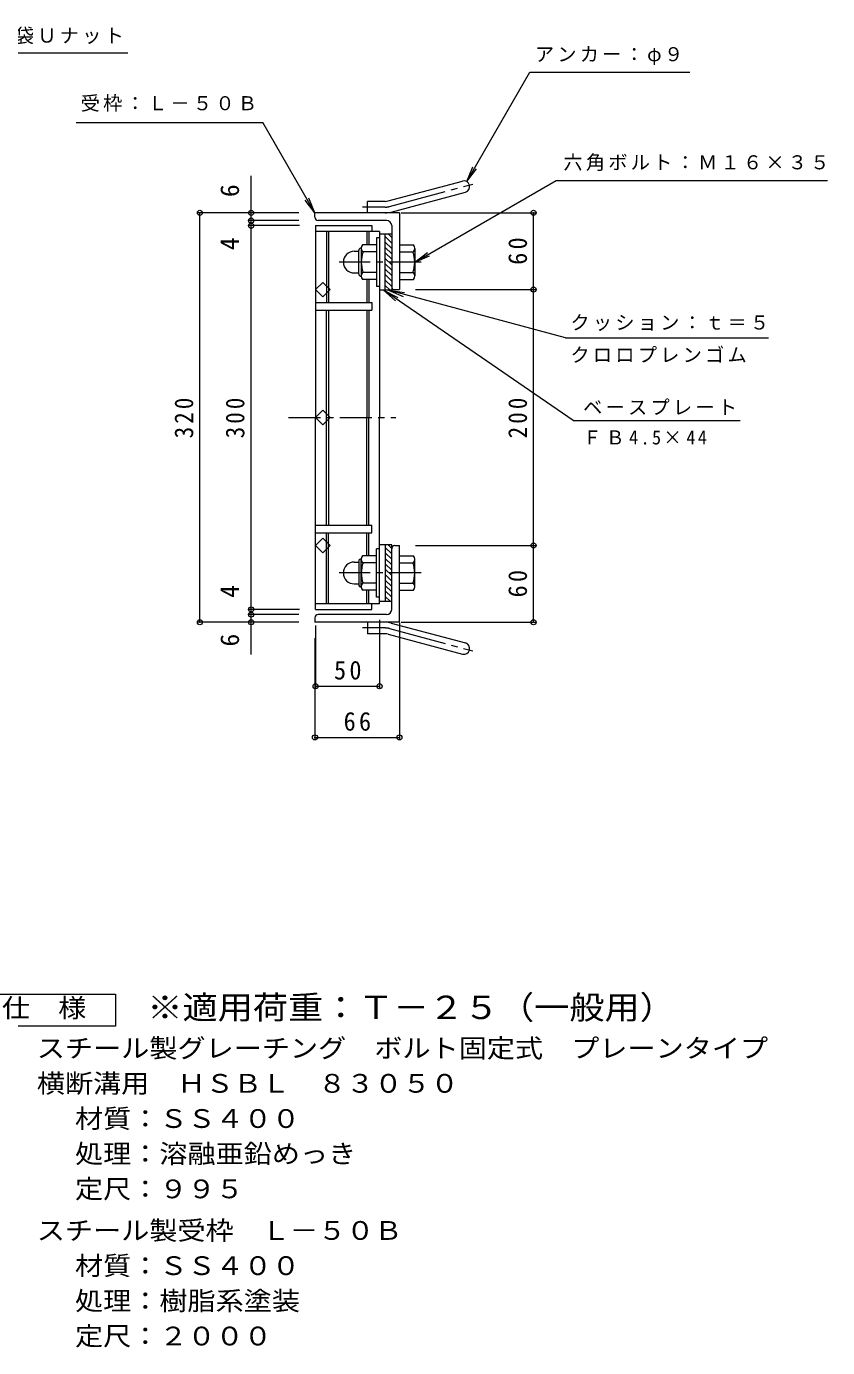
# Model space of a CAD drawing. Units: millimetres, scale not verified. Extents: x -929 to 904, y -686 to 562.
# Drawn here: x 278 to 904, y -545 to 488 of the extents above; entities that cross this region are included whole.
import ezdxf
from ezdxf.enums import TextEntityAlignment as Align

# ---------------------------------------------------------------- set-up
doc = ezdxf.new("R2010")
doc.units = ezdxf.units.MM
doc.header["$LTSCALE"] = 5
doc.header["$PDMODE"] = 32
doc.header["$PDSIZE"] = 4
doc.linetypes.add('CHAIN1', pattern=[8, 5, -1, 1, -1])
doc.linetypes.add('CHAIN2', pattern=[12, 9, -1, 1, -1])
for name, color, linetype, lineweight in [('0-1_躯体', 2, 'Continuous', 9), ('0-2_仕上', 3, 'Continuous', 9), ('0-4_その他', 7, 'Continuous', 9), ('0-5_寸法', 7, 'Continuous', 9), ('F-4_F-4ﾚｲﾔ', 2, 'Continuous', 9)]:
    doc.layers.add(name, color=color, linetype=linetype, lineweight=lineweight)
doc.layers.add('F-5_F-5ﾚｲﾔ', color=3, linetype='Continuous')
doc.styles.add('ＭＳ ゴシック', font='')
doc.styles.get('ＭＳ ゴシック').set_extended_font_data('MS Gothic')

msp = doc.modelspace()

# ---------------------------------------------------------------- linework, layer by layer
at = {"layer": '0-1_躯体'}
for p, q in [((560.75, 351.343), (618.941, 366.935)), ((563.079, 342.65), (621.27, 358.242)), ((503.605, 338.537), (503.605, 342.037)), ((569.605, 342.037), (503.605, 342.037)), ((544.605, 342.037), (544.605, 351.037)), ((558.421, 351.037), (544.605, 351.037)), ((569.605, 342.037), (569.605, 282.037)), ((559.605, 336.037), (506.105, 336.037)), ((563.605, 332.037), (563.605, 281.537)), ((551.805, 322.536), (551.805, 284.537)), ((554.105, 322.536), (551.805, 322.536)), ((563.605, 318.457), (558.606, 323.457)), ((563.605, 322.699), (560.768, 325.537)), ((534.296, 312.037), (537.805, 312.037)), ((537.805, 294.337), (537.805, 312.737)), ((539.605, 314.537), (539.806, 314.537)), ((539.806, 314.287), (539.806, 292.787)), ((551.805, 317.037), (540.844, 317.037)), ((551.805, 311.537), (540.844, 311.537)), ((563.605, 314.214), (558.606, 319.214)), ((563.605, 309.972), (558.606, 314.971)), ((563.605, 305.729), (558.606, 310.729)), ((569.605, 317.037), (580.567, 317.037)), ((569.605, 311.537), (580.567, 311.537)), ((581.806, 314.537), (581.605, 314.537)), ((581.605, 314.287), (581.605, 292.787)), ((563.605, 301.486), (558.606, 306.486)), ((563.605, 297.244), (558.606, 302.244)), ((534.305, 295.037), (537.805, 295.037)), ((539.605, 292.537), (539.806, 292.537)), ((551.805, 295.537), (540.844, 295.537)), ((551.805, 290.037), (540.844, 290.037)), ((563.605, 293.001), (558.606, 298.001)), ((563.605, 288.758), (558.606, 293.758)), ((563.605, 284.516), (558.606, 289.516)), ((569.605, 295.537), (580.567, 295.537)), ((569.605, 290.037), (580.567, 290.037)), ((581.806, 292.537), (581.605, 292.537)), ((554.105, 284.537), (551.805, 284.537)), ((562.342, 281.537), (558.606, 285.273)), ((563.605, 281.537), (558.606, 281.537)), ((566.105, 282.037), (569.605, 282.037)), ((551.805, 74.036), (540.844, 74.036)), ((551.805, 41.536), (551.805, 79.536)), ((554.105, 79.536), (551.805, 79.536)), ((563.605, 82.536), (558.606, 82.536)), ((563.605, 75.456), (558.606, 80.456)), ((563.605, 71.214), (558.606, 76.214)), ((563.605, 79.699), (560.768, 82.536)), ((563.605, 32.036), (563.605, 82.536)), ((566.105, 82.036), (569.605, 82.036)), ((569.605, 22.036), (569.605, 82.036)), ((569.605, 74.036), (580.567, 74.036)), ((534.305, 69.036), (537.805, 69.036)), ((537.805, 69.736), (537.805, 51.336)), ((539.605, 71.536), (539.806, 71.536)), ((539.806, 49.786), (539.806, 71.286)), ((551.805, 68.536), (540.844, 68.536)), ((563.605, 66.971), (558.606, 71.971)), ((563.605, 62.729), (558.606, 67.728)), ((563.605, 58.486), (558.606, 63.486)), ((569.605, 68.536), (580.567, 68.536)), ((581.806, 71.536), (581.605, 71.536)), ((581.605, 49.786), (581.605, 71.286)), ((534.296, 52.036), (537.805, 52.036)), ((551.805, 52.536), (540.844, 52.536)), ((563.605, 54.243), (558.606, 59.243)), ((563.605, 50.001), (558.606, 55.001)), ((569.605, 52.536), (580.567, 52.536)), ((539.605, 49.536), (539.806, 49.536)), ((551.805, 47.036), (540.844, 47.036)), ((554.105, 41.536), (551.805, 41.536)), ((563.605, 45.758), (558.606, 50.758)), ((563.605, 41.515), (558.606, 46.515)), ((562.342, 38.536), (558.606, 42.273)), ((569.605, 47.036), (580.567, 47.036)), ((581.806, 49.536), (581.605, 49.536)), ((503.605, 25.536), (503.605, 22.036)), ((569.605, 22.036), (503.605, 22.036)), ((559.605, 28.036), (506.105, 28.036)), ((544.605, 22.036), (544.605, 13.036)), ((563.079, 21.423), (621.27, 5.831)), ((558.421, 13.036), (544.605, 13.036)), ((560.75, 12.73), (618.941, -2.863))]:
    msp.add_line(p, q, dxfattribs=at)
at = {"layer": '0-1_躯体', "linetype": 'CHAIN2'}
for p, q in [((561.914, 346.997), (627.081, 364.458)), ((558.42, 346.537), (540.801, 346.537)), ((558.42, 17.536), (540.801, 17.536)), ((561.914, 17.076), (627.081, -0.385))]:
    msp.add_line(p, q, dxfattribs=at)
at = {"layer": '0-1_躯体', "linetype": 'CHAIN1'}
for p, q in [((586.722, 303.537), (522.504, 303.537)), ((586.722, 60.536), (522.504, 60.536))]:
    msp.add_line(p, q, dxfattribs=at)
at = {"layer": '0-1_躯体'}
for points in [[(558.606, 281.537), (558.606, 325.537), (563.605, 325.537)], [(558.606, 82.536), (558.606, 38.536), (563.605, 38.536)]]:
    msp.add_lwpolyline(points, dxfattribs=at)
for centre, radius, start, end in [((620.105, 362.589), 4.5, 285.00014, 104.99991), ((558.421, 360.037), 9, 270, 285.00002), ((558.42, 360.037), 18, 270, 285), ((506.105, 338.537), 2.5, 180, 270), ((559.605, 332.037), 4, 0, 90), ((534.296, 303.547), 8.49, 90, 180), ((539.605, 312.737), 1.8, 90, 180), ((543.966, 314.287), 4.16, 138.61835, 221.37988), ((563.806, 303.537), 24, 160.52881, 199.47119), ((557.605, 303.537), 24, 340.52881, 19.47119), ((577.445, 314.287), 4.16, 318.62012, 41.38165), ((534.305, 303.537), 8.5, 180, 270), ((539.605, 294.337), 1.8, 180, 270), ((543.966, 292.787), 4.16, 138.62012, 221.38165), ((577.445, 292.787), 4.16, 318.61835, 41.37988), ((566.105, 284.537), 2.5, 180, 270), ((543.966, 71.286), 4.16, 138.61835, 221.37988), ((566.105, 79.536), 2.5, 90, 180), ((577.445, 71.286), 4.16, 318.62012, 41.38165), ((534.305, 60.536), 8.5, 90, 180), ((539.605, 69.736), 1.8, 90, 180), ((563.806, 60.536), 24, 160.52881, 199.47119), ((557.605, 60.536), 24, 340.52881, 19.47119), ((534.296, 60.526), 8.49, 180, 270), ((543.966, 49.786), 4.16, 138.62012, 221.38165), ((577.445, 49.786), 4.16, 318.61835, 41.37988), ((539.605, 51.336), 1.8, 180, 270), ((559.605, 32.036), 4, 270, 0), ((506.105, 25.536), 2.5, 90, 180), ((558.42, 4.036), 18, 75, 90), ((558.421, 4.036), 9, 74.99998, 90), ((620.105, 1.484), 4.5, 255.00009, 74.99986)]:
    msp.add_arc(centre, radius, start, end, dxfattribs=at)
at = {"layer": '0-1_躯体', "linetype": 'CHAIN2'}
for centre, start, end in [((558.42, 360.037), 270, 284.99995), ((558.42, 4.036), 75.00005, 90)]:
    msp.add_arc(centre, 13.5, start, end, dxfattribs=at)
at = {"layer": '0-2_仕上'}
for p, q in [((504.105, 332.037), (504.105, 182.036)), ((554.105, 327.537), (504.105, 327.537)), ((512.605, 327.537), (512.605, 272.037)), ((514.105, 327.537), (514.105, 272.037)), ((544.105, 327.537), (544.105, 317.037)), ((545.605, 327.537), (545.605, 317.037)), ((554.105, 327.537), (554.105, 182.036)), ((554.105, 325.537), (558.606, 325.537)), ((544.105, 290.036), (544.105, 272.037)), ((545.605, 290.036), (545.605, 272.037)), ((558.605, 281.536), (554.105, 281.536)), ((504.105, 272.037), (548.105, 272.037)), ((548.105, 272.037), (548.105, 266.037)), ((504.105, 266.037), (548.105, 266.037)), ((512.605, 98.036), (512.605, 266.037)), ((514.105, 266.037), (514.105, 98.036)), ((544.105, 266.037), (544.105, 182.036)), ((545.605, 266.037), (545.605, 182.036)), ((504.105, 32.036), (504.105, 182.036)), ((544.105, 98.036), (544.105, 182.036)), ((545.605, 98.036), (545.605, 182.036)), ((554.105, 36.536), (554.105, 182.036)), ((504.105, 98.036), (548.105, 98.036)), ((548.105, 92.036), (548.105, 98.036)), ((504.105, 92.036), (548.105, 92.036)), ((512.605, 36.536), (512.605, 92.036)), ((514.105, 36.536), (514.105, 92.036)), ((544.105, 74.037), (544.105, 92.036)), ((545.605, 74.037), (545.605, 92.036)), ((558.605, 82.536), (554.105, 82.536)), ((544.105, 36.536), (544.105, 47.036)), ((545.605, 36.536), (545.605, 47.036)), ((554.105, 36.536), (504.105, 36.536)), ((554.105, 38.536), (558.606, 38.536))]:
    msp.add_line(p, q, dxfattribs=at)
at = {"layer": '0-2_仕上', "linetype": 'CHAIN1'}
msp.add_line((483.012, 182.036), (566.769, 182.036), dxfattribs=at)
at = {"layer": '0-2_仕上'}
for points in [[(504.105, 332.037), (548.105, 332.037), (548.105, 327.537)], [(504.105, 282.037), (509.762, 287.693), (515.419, 282.037)], [(504.105, 282.036), (509.762, 276.38), (515.419, 282.036)], [(504.105, 182.037), (509.762, 187.693), (515.419, 182.037)], [(504.105, 182.036), (509.762, 176.38), (515.419, 182.036)], [(504.105, 82.037), (509.762, 87.693), (515.419, 82.037)], [(504.105, 82.036), (509.762, 76.38), (515.419, 82.036)], [(504.105, 32.036), (548.105, 32.036), (548.105, 36.536)]]:
    msp.add_lwpolyline(points, dxfattribs=at)
at = {"layer": '0-4_その他'}
for p, q in [((453.605, -3.289), (453.605, 370.954)), ((491.105, 342.037), (412.105, 342.037)), ((413.605, 22.036), (413.605, 342.037)), ((570.921, 342.037), (676.105, 342.037)), ((674.605, 22.036), (674.605, 342.037)), ((491.105, 336.037), (452.105, 336.037)), ((491.605, 332.037), (452.105, 332.037)), ((582.106, 282.036), (676.105, 282.036)), ((582.106, 82.036), (676.105, 82.036)), ((491.605, 32.036), (452.105, 32.036)), ((491.105, 22.036), (412.105, 22.036)), ((491.105, 28.036), (452.105, 28.036)), ((554.105, 24.036), (554.105, -29.464)), ((569.605, 21.536), (569.605, -69.464)), ((570.921, 22.036), (676.105, 22.036)), ((504.105, 19.536), (504.105, -29.464)), ((503.605, 9.536), (503.605, -69.464)), ((504.105, -27.964), (554.105, -27.964)), ((503.605, -67.964), (569.605, -67.964))]:
    msp.add_line(p, q, dxfattribs=at)
for p in [(413.605, 342.037), (453.605, 342.037), (674.605, 342.037), (453.605, 336.037), (453.605, 332.037), (674.605, 282.036), (674.605, 82.036), (453.605, 32.036), (413.605, 22.036), (453.605, 28.036), (453.605, 22.036), (674.605, 22.036), (504.105, -27.964), (554.105, -27.964), (503.605, -67.964), (569.605, -67.964)]:
    msp.add_point(p, dxfattribs=at)
at = {"layer": '0-5_寸法'}
for p, q in [((316.939, 412.636), (462.845, 412.636)), ((503.605, 342.037), (462.845, 412.636)), ((622.355, 366.486), (627.139, 378.034)), ((622.355, 366.486), (629.965, 376.403)), ((503.605, 342.037), (495.996, 351.953)), ((503.605, 342.037), (498.822, 353.585)), ((581.605, 303.537), (591.522, 311.146)), ((581.605, 303.537), (593.154, 308.32)), ((557.271, 281.536), (566.561, 273.173)), ((561.105, 281.536), (572.654, 276.753)), ((699.606, 244.425), (858.384, 244.425)), ((705.584, 179.618), (836.148, 179.618))]:
    msp.add_line(p, q, dxfattribs=at)
for points in [[(68.655, 313.928), (157.064, 467.057), (357.294, 467.057)], [(622.355, 366.486), (671.748, 452.037), (796.818, 452.037)], [(581.605, 303.537), (692.161, 367.366), (904.491, 367.366)], [(705.584, 179.618), (557.271, 281.536), (568.409, 275.862)], [(699.606, 244.425), (561.105, 281.536), (573.498, 279.905)]]:
    msp.add_lwpolyline(points, dxfattribs=at)
at = {"layer": 'F-4_F-4ﾚｲﾔ'}
msp.add_lwpolyline([(235.018, -293.672), (235.018, -268.672), (347.518, -268.672), (347.518, -293.672)], close=True, dxfattribs=at)

# ---------------------------------------------------------------- texts
at = {"layer": '0-4_その他', "color": 2, "style": 'ＭＳ ゴシック'}
for s, p in [('6', (448.605, 354.378)), ('4', (448.605, 312.844)), ('4', (448.605, 41.106)), ('6', (448.605, 3.052))]:
    msp.add_text(s, height=14.66, rotation=90, dxfattribs=at).set_placement(p, align=Align.BOTTOM_LEFT)
at = {"layer": '0-4_その他', "color": 2, "char_height": 14.66, "attachment_point": 7, "rotation": 90, "style": 'ＭＳ ゴシック'}
for s, insert in [('\\T1.27;\\W0.95;60', (669.605, 301.411)), ('\\T1.27;\\W0.9;320', (408.605, 165.786)), ('\\T1.27;\\W0.9;300', (448.605, 165.786)), ('\\T1.27;\\W0.9;200', (669.605, 165.786)), ('\\T1.27;\\W0.95;60', (669.605, 41.411))]:
    msp.add_mtext(s, dxfattribs=dict(at, insert=insert))
at = {"layer": '0-4_その他', "color": 2, "char_height": 14.66, "attachment_point": 7, "style": 'ＭＳ ゴシック'}
for s, insert in [('\\T1.27;\\W0.95;50', (518.48, -22.964)), ('\\T1.27;\\W0.95;66', (525.98, -62.964))]:
    msp.add_mtext(s, dxfattribs=dict(at, insert=insert))
at = {"layer": '0-5_寸法', "char_height": 11, "attachment_point": 7, "style": 'ＭＳ ゴシック'}
for s, insert in [('\\T1.17;平座金，六角袋Ｕナット', (163.576, 473.51)), ('\\T1.17;アンカー：φ９', (675.552, 457.553)), ('\\T1.17;受枠：Ｌ－５０Ｂ', (320.389, 421.034)), ('\\T1.17;六角ボルト：Ｍ１６×３５', (697.883, 374.769)), ('\\T1.17;クッション：ｔ＝５', (703.384, 249.693)), ('\\T1.17;クロロプレンゴム', (703.384, 224.874)), ('\\T1.17;ベースプレート', (713.33, 184.044)), ('\\T1.26;\\W0.95;ＦＢ4.5×44', (713.33, 160.808))]:
    msp.add_mtext(s, dxfattribs=dict(at, insert=insert))
at = {"layer": 'F-4_F-4ﾚｲﾔ', "style": 'ＭＳ ゴシック', "width": 1.1}
for s, p in [('仕\u3000様', (258.768, -291.172)), ('スチール製グレーチング\u3000ボルト固定式\u3000プレーンタイプ', (286.063, -322.632)), ('横断溝用\u3000ＨＳＢＬ\u3000８３０５０', (286.063, -350.132)), ('材質：ＳＳ４００', (315.919, -377.632)), ('処理：溶融亜鉛めっき', (315.919, -405.132)), ('定尺：９９５', (315.919, -432.632)), ('スチール製受枠\u3000Ｌ－５０Ｂ', (286.063, -465.132)), ('材質：ＳＳ４００', (315.919, -492.632)), ('処理：樹脂系塗装', (315.919, -520.132)), ('定尺：２０００', (315.919, -547.632))]:
    msp.add_text(s, height=14.66, dxfattribs=at).set_placement(p, align=Align.BOTTOM_LEFT)
at = {"layer": 'F-5_F-5ﾚｲﾔ', "style": 'ＭＳ ゴシック', "width": 1.1}
msp.add_text('※適用荷重：Ｔ－２５（一般用）', height=18.33, dxfattribs=at).set_placement((372.518, -293.672), align=Align.BOTTOM_LEFT)

doc.saveas('drawing.dxf')
